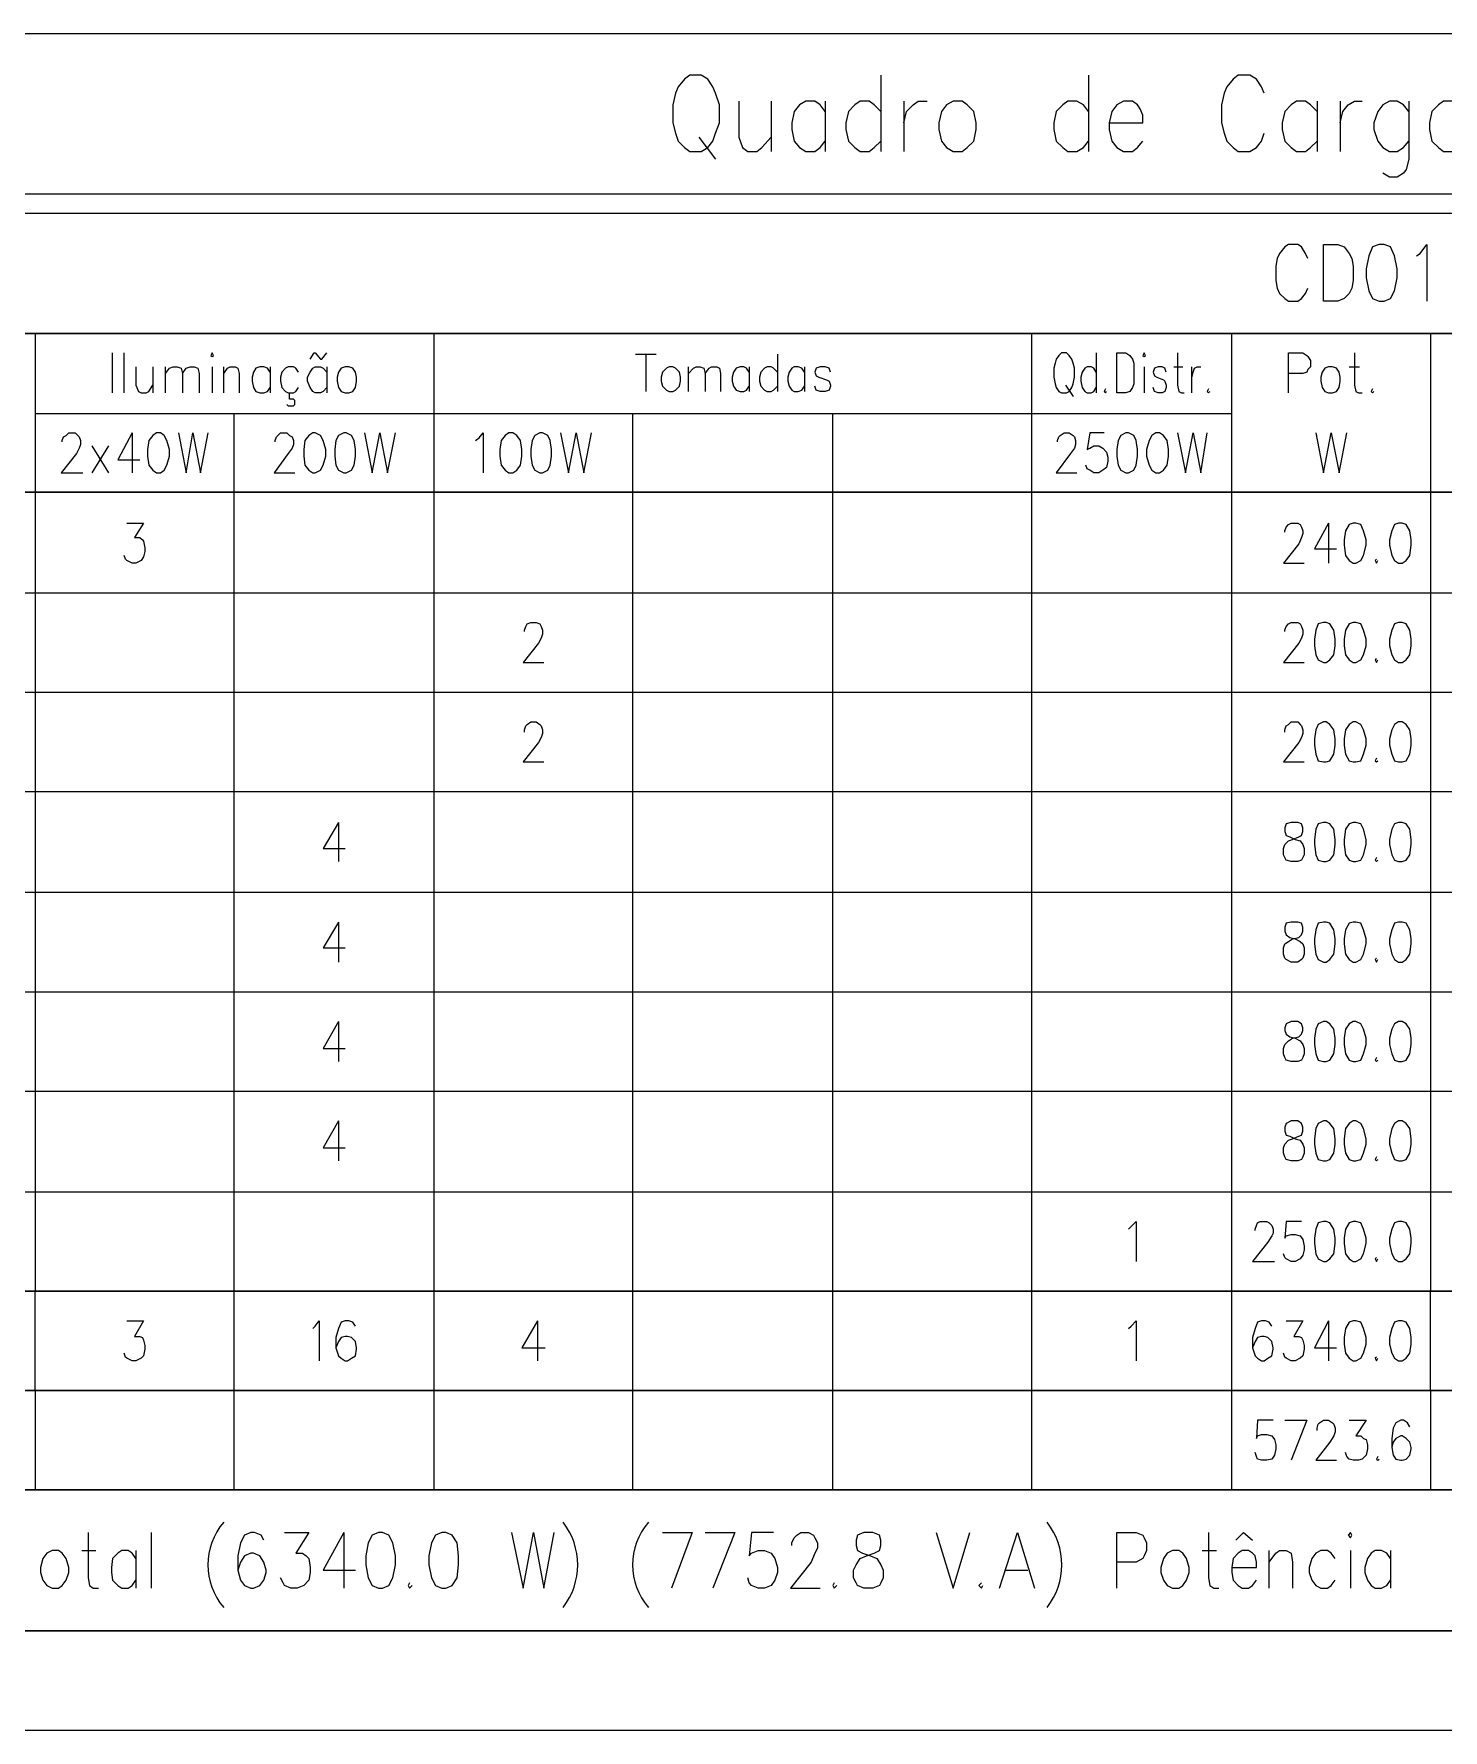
# Model space of a CAD drawing. Header units: millimetres. Extents: x 58 to 939, y 54 to 473.
# Drawn here: x 294 to 340.3, y 71 to 126.7 of the extents above; entities that cross this region are included whole.
import ezdxf

# ---------------------------------------------------------------- set-up
doc = ezdxf.new("R2010")
doc.units = ezdxf.units.MM
doc.layers.add('PDF_Geometry', color=7, linetype='Continuous')

msp = doc.modelspace()

# ---------------------------------------------------------------- linework, layer by layer
at = {"layer": 'PDF_Geometry', "lineweight": -3}
for points in [[(254.844, 126.663), (254.844, 121.413), (419.653, 121.413), (419.653, 126.663)], [(315.552, 125.308), (315.383, 125.181), (315.171, 124.927), (315.086, 124.715), (315.002, 124.334), (315.002, 123.742), (315.086, 123.403), (315.171, 123.149), (315.383, 122.937), (315.552, 122.81), (315.933, 122.81), (316.145, 122.937), (316.314, 123.149), (316.399, 123.403), (316.526, 123.742), (316.526, 124.334), (316.399, 124.715), (316.314, 124.927), (316.145, 125.181), (315.933, 125.308)], [(324.188, 124.461), (323.977, 124.334), (323.807, 124.123), (323.723, 123.742), (323.723, 123.53), (323.807, 123.149), (323.977, 122.937), (324.188, 122.81), (324.485, 122.81), (324.654, 122.937), (324.866, 123.149), (324.95, 123.53), (324.95, 123.742), (324.866, 124.123), (324.654, 124.334), (324.485, 124.461)], [(254.844, 120.778), (254.844, 116.841), (419.653, 116.841), (419.653, 120.778)], [(336.339, 117.899), (336.339, 119.762), (336.804, 119.762), (337.016, 119.678), (337.185, 119.466), (337.27, 119.296), (337.312, 119.042), (337.312, 118.577), (337.27, 118.323), (337.185, 118.153), (337.016, 117.984), (336.804, 117.899)], [(338.159, 119.762), (337.947, 119.678), (337.82, 119.381), (337.736, 118.958), (337.736, 118.661), (337.82, 118.238), (337.947, 117.984), (338.159, 117.899), (338.328, 117.899), (338.54, 117.984), (338.667, 118.238), (338.752, 118.661), (338.752, 118.958), (338.667, 119.381), (338.54, 119.678), (338.328, 119.762)], [(254.844, 116.841), (254.844, 111.634), (419.653, 111.634), (419.653, 116.841)], [(299.846, 116.121), (299.888, 116.079), (299.931, 116.121), (299.888, 116.206)], [(304.249, 115.74), (304.122, 115.698), (304.037, 115.571), (303.995, 115.402), (303.995, 115.275), (304.037, 115.063), (304.122, 114.936), (304.249, 114.894), (304.376, 114.894), (304.503, 114.936), (304.587, 115.063), (304.63, 115.275), (304.63, 115.402), (304.587, 115.571), (304.503, 115.698), (304.376, 115.74)], [(314.875, 115.74), (314.79, 115.698), (314.663, 115.571), (314.621, 115.402), (314.621, 115.275), (314.663, 115.105), (314.79, 114.978), (314.875, 114.936), (315.002, 114.936), (315.086, 114.978), (315.213, 115.105), (315.256, 115.275), (315.256, 115.402), (315.213, 115.571), (315.086, 115.698), (315.002, 115.74)], [(327.745, 116.206), (327.66, 116.121), (327.575, 115.994), (327.533, 115.867), (327.491, 115.698), (327.491, 115.402), (327.533, 115.19), (327.575, 115.063), (327.66, 114.936), (327.745, 114.894), (327.914, 114.894), (327.999, 114.936), (328.083, 115.063), (328.126, 115.19), (328.168, 115.402), (328.168, 115.698), (328.126, 115.867), (328.083, 115.994), (327.999, 116.121), (327.914, 116.206)], [(329.565, 114.894), (329.565, 116.206), (329.861, 116.206), (329.988, 116.121), (330.073, 115.994), (330.115, 115.867), (330.115, 115.698), (330.115, 115.402), (330.115, 115.19), (330.073, 115.063), (329.988, 114.936), (329.861, 114.894)], [(330.412, 116.121), (330.454, 116.079), (330.496, 116.121), (330.454, 116.206)], [(336.508, 115.74), (336.381, 115.698), (336.296, 115.571), (336.254, 115.402), (336.254, 115.275), (336.296, 115.063), (336.381, 114.936), (336.508, 114.894), (336.635, 114.894), (336.762, 114.936), (336.847, 115.063), (336.889, 115.275), (336.889, 115.402), (336.847, 115.571), (336.762, 115.698), (336.635, 115.74)], [(298.068, 113.581), (297.941, 113.497), (297.814, 113.327), (297.772, 113.031), (297.772, 112.819), (297.814, 112.523), (297.941, 112.354), (298.068, 112.269), (298.195, 112.269), (298.322, 112.354), (298.407, 112.523), (298.491, 112.819), (298.491, 113.031), (298.407, 113.327), (298.322, 113.497), (298.195, 113.581)], [(303.19, 113.581), (303.063, 113.497), (302.936, 113.327), (302.894, 113.031), (302.894, 112.819), (302.936, 112.523), (303.063, 112.354), (303.19, 112.269), (303.275, 112.269), (303.444, 112.354), (303.529, 112.523), (303.614, 112.819), (303.614, 113.031), (303.529, 113.327), (303.444, 113.497), (303.275, 113.581)], [(304.206, 113.581), (304.037, 113.497), (303.952, 113.327), (303.91, 113.031), (303.91, 112.819), (303.952, 112.523), (304.037, 112.354), (304.206, 112.269), (304.291, 112.269), (304.46, 112.354), (304.545, 112.523), (304.587, 112.819), (304.587, 113.031), (304.545, 113.327), (304.46, 113.497), (304.291, 113.581)], [(309.625, 113.581), (309.498, 113.497), (309.371, 113.327), (309.329, 113.031), (309.329, 112.819), (309.371, 112.523), (309.498, 112.354), (309.625, 112.269), (309.752, 112.269), (309.879, 112.354), (310.006, 112.523), (310.049, 112.819), (310.049, 113.031), (310.006, 113.327), (309.879, 113.497), (309.752, 113.581)], [(310.641, 113.581), (310.472, 113.497), (310.387, 113.327), (310.345, 113.031), (310.345, 112.819), (310.387, 112.523), (310.472, 112.354), (310.641, 112.269), (310.726, 112.269), (310.895, 112.354), (310.98, 112.523), (311.022, 112.819), (311.022, 113.031), (310.98, 113.327), (310.895, 113.497), (310.726, 113.581)], [(329.861, 113.581), (329.692, 113.497), (329.607, 113.327), (329.565, 113.031), (329.565, 112.819), (329.607, 112.523), (329.692, 112.354), (329.861, 112.269), (329.946, 112.269), (330.115, 112.354), (330.2, 112.523), (330.242, 112.819), (330.242, 113.031), (330.2, 113.327), (330.115, 113.497), (329.946, 113.581)], [(330.835, 113.581), (330.708, 113.497), (330.623, 113.327), (330.539, 113.031), (330.539, 112.819), (330.623, 112.523), (330.708, 112.354), (330.835, 112.269), (330.962, 112.269), (331.089, 112.354), (331.216, 112.523), (331.258, 112.819), (331.258, 113.031), (331.216, 113.327), (331.089, 113.497), (330.962, 113.581)], [(254.844, 111.634), (254.844, 108.332), (419.653, 108.332), (419.653, 111.634)], [(337.312, 110.618), (337.185, 110.576), (337.058, 110.364), (337.016, 110.068), (337.016, 109.898), (337.058, 109.559), (337.185, 109.39), (337.312, 109.305), (337.397, 109.305), (337.566, 109.39), (337.651, 109.559), (337.736, 109.898), (337.736, 110.068), (337.651, 110.364), (337.566, 110.576), (337.397, 110.618)], [(338.794, 110.618), (338.667, 110.576), (338.582, 110.364), (338.498, 110.068), (338.498, 109.898), (338.582, 109.559), (338.667, 109.39), (338.794, 109.305), (338.921, 109.305), (339.048, 109.39), (339.175, 109.559), (339.217, 109.898), (339.217, 110.068), (339.175, 110.364), (339.048, 110.576), (338.921, 110.618)], [(336.339, 107.358), (336.169, 107.316), (336.085, 107.104), (336.042, 106.808), (336.042, 106.596), (336.085, 106.3), (336.169, 106.13), (336.339, 106.046), (336.423, 106.046), (336.55, 106.13), (336.677, 106.3), (336.72, 106.596), (336.72, 106.808), (336.677, 107.104), (336.55, 107.316), (336.423, 107.358)], [(337.312, 107.358), (337.185, 107.316), (337.058, 107.104), (337.016, 106.808), (337.016, 106.596), (337.058, 106.3), (337.185, 106.13), (337.312, 106.046), (337.397, 106.046), (337.566, 106.13), (337.651, 106.3), (337.736, 106.596), (337.736, 106.808), (337.651, 107.104), (337.566, 107.316), (337.397, 107.358)], [(338.794, 107.358), (338.667, 107.316), (338.582, 107.104), (338.498, 106.808), (338.498, 106.596), (338.582, 106.3), (338.667, 106.13), (338.794, 106.046), (338.921, 106.046), (339.048, 106.13), (339.175, 106.3), (339.217, 106.596), (339.217, 106.808), (339.175, 107.104), (339.048, 107.316), (338.921, 107.358)], [(336.339, 104.098), (336.169, 104.014), (336.085, 103.844), (336.042, 103.548), (336.042, 103.336), (336.085, 103.04), (336.169, 102.828), (336.339, 102.786), (336.423, 102.786), (336.55, 102.828), (336.677, 103.04), (336.72, 103.336), (336.72, 103.548), (336.677, 103.844), (336.55, 104.014), (336.423, 104.098)], [(337.312, 104.098), (337.185, 104.014), (337.058, 103.844), (337.016, 103.548), (337.016, 103.336), (337.058, 103.04), (337.185, 102.828), (337.312, 102.786), (337.397, 102.786), (337.566, 102.828), (337.651, 103.04), (337.736, 103.336), (337.736, 103.548), (337.651, 103.844), (337.566, 104.014), (337.397, 104.098)], [(338.794, 104.098), (338.667, 104.014), (338.582, 103.844), (338.498, 103.548), (338.498, 103.336), (338.582, 103.04), (338.667, 102.828), (338.794, 102.786), (338.921, 102.786), (339.048, 102.828), (339.175, 103.04), (339.217, 103.336), (339.217, 103.548), (339.175, 103.844), (339.048, 104.014), (338.921, 104.098)], [(335.28, 100.796), (335.111, 100.754), (335.068, 100.627), (335.068, 100.5), (335.111, 100.373), (335.238, 100.331), (335.407, 100.246), (335.576, 100.203), (335.661, 100.076), (335.703, 99.949), (335.703, 99.738), (335.661, 99.653), (335.619, 99.568), (335.492, 99.526), (335.28, 99.526), (335.111, 99.568), (335.068, 99.653), (335.026, 99.738), (335.026, 99.949), (335.068, 100.076), (335.195, 100.203), (335.322, 100.246), (335.534, 100.331), (335.619, 100.373), (335.661, 100.5), (335.661, 100.627), (335.619, 100.754), (335.492, 100.796)], [(336.339, 100.796), (336.169, 100.754), (336.085, 100.585), (336.042, 100.246), (336.042, 100.076), (336.085, 99.738), (336.169, 99.568), (336.339, 99.526), (336.423, 99.526), (336.55, 99.568), (336.677, 99.738), (336.72, 100.076), (336.72, 100.246), (336.677, 100.585), (336.55, 100.754), (336.423, 100.796)], [(337.312, 100.796), (337.185, 100.754), (337.058, 100.585), (337.016, 100.246), (337.016, 100.076), (337.058, 99.738), (337.185, 99.568), (337.312, 99.526), (337.397, 99.526), (337.566, 99.568), (337.651, 99.738), (337.736, 100.076), (337.736, 100.246), (337.651, 100.585), (337.566, 100.754), (337.397, 100.796)], [(338.794, 100.796), (338.667, 100.754), (338.582, 100.585), (338.498, 100.246), (338.498, 100.076), (338.582, 99.738), (338.667, 99.568), (338.794, 99.526), (338.921, 99.526), (339.048, 99.568), (339.175, 99.738), (339.217, 100.076), (339.217, 100.246), (339.175, 100.585), (339.048, 100.754), (338.921, 100.796)], [(335.28, 97.536), (335.111, 97.494), (335.068, 97.367), (335.068, 97.24), (335.111, 97.113), (335.238, 97.028), (335.407, 96.986), (335.576, 96.901), (335.661, 96.817), (335.703, 96.69), (335.703, 96.478), (335.661, 96.351), (335.619, 96.309), (335.492, 96.224), (335.28, 96.224), (335.111, 96.309), (335.068, 96.351), (335.026, 96.478), (335.026, 96.69), (335.068, 96.817), (335.195, 96.901), (335.322, 96.986), (335.534, 97.028), (335.619, 97.113), (335.661, 97.24), (335.661, 97.367), (335.619, 97.494), (335.492, 97.536)], [(336.339, 97.536), (336.169, 97.494), (336.085, 97.282), (336.042, 96.986), (336.042, 96.817), (336.085, 96.478), (336.169, 96.309), (336.339, 96.224), (336.423, 96.224), (336.55, 96.309), (336.677, 96.478), (336.72, 96.817), (336.72, 96.986), (336.677, 97.282), (336.55, 97.494), (336.423, 97.536)], [(337.312, 97.536), (337.185, 97.494), (337.058, 97.282), (337.016, 96.986), (337.016, 96.817), (337.058, 96.478), (337.185, 96.309), (337.312, 96.224), (337.397, 96.224), (337.566, 96.309), (337.651, 96.478), (337.736, 96.817), (337.736, 96.986), (337.651, 97.282), (337.566, 97.494), (337.397, 97.536)], [(338.794, 97.536), (338.667, 97.494), (338.582, 97.282), (338.498, 96.986), (338.498, 96.817), (338.582, 96.478), (338.667, 96.309), (338.794, 96.224), (338.921, 96.224), (339.048, 96.309), (339.175, 96.478), (339.217, 96.817), (339.217, 96.986), (339.175, 97.282), (339.048, 97.494), (338.921, 97.536)], [(335.28, 94.277), (335.111, 94.192), (335.068, 94.065), (335.068, 93.98), (335.111, 93.853), (335.238, 93.769), (335.407, 93.726), (335.576, 93.642), (335.661, 93.515), (335.703, 93.388), (335.703, 93.218), (335.661, 93.091), (335.619, 93.007), (335.492, 92.964), (335.28, 92.964), (335.111, 93.007), (335.068, 93.091), (335.026, 93.218), (335.026, 93.388), (335.068, 93.515), (335.195, 93.642), (335.322, 93.726), (335.534, 93.769), (335.619, 93.853), (335.661, 93.98), (335.661, 94.065), (335.619, 94.192), (335.492, 94.277)], [(336.339, 94.277), (336.169, 94.192), (336.085, 94.023), (336.042, 93.726), (336.042, 93.515), (336.085, 93.218), (336.169, 93.007), (336.339, 92.964), (336.423, 92.964), (336.55, 93.007), (336.677, 93.218), (336.72, 93.515), (336.72, 93.726), (336.677, 94.023), (336.55, 94.192), (336.423, 94.277)], [(337.312, 94.277), (337.185, 94.192), (337.058, 94.023), (337.016, 93.726), (337.016, 93.515), (337.058, 93.218), (337.185, 93.007), (337.312, 92.964), (337.397, 92.964), (337.566, 93.007), (337.651, 93.218), (337.736, 93.515), (337.736, 93.726), (337.651, 94.023), (337.566, 94.192), (337.397, 94.277)], [(338.794, 94.277), (338.667, 94.192), (338.582, 94.023), (338.498, 93.726), (338.498, 93.515), (338.582, 93.218), (338.667, 93.007), (338.794, 92.964), (338.921, 92.964), (339.048, 93.007), (339.175, 93.218), (339.217, 93.515), (339.217, 93.726), (339.175, 94.023), (339.048, 94.192), (338.921, 94.277)], [(335.28, 91.017), (335.111, 90.932), (335.068, 90.805), (335.068, 90.678), (335.111, 90.551), (335.238, 90.509), (335.407, 90.424), (335.576, 90.382), (335.661, 90.255), (335.703, 90.128), (335.703, 89.958), (335.661, 89.831), (335.619, 89.747), (335.492, 89.704), (335.28, 89.704), (335.111, 89.747), (335.068, 89.831), (335.026, 89.958), (335.026, 90.128), (335.068, 90.255), (335.195, 90.382), (335.322, 90.424), (335.534, 90.509), (335.619, 90.551), (335.661, 90.678), (335.661, 90.805), (335.619, 90.932), (335.492, 91.017)], [(336.339, 91.017), (336.169, 90.932), (336.085, 90.763), (336.042, 90.424), (336.042, 90.255), (336.085, 89.958), (336.169, 89.747), (336.339, 89.704), (336.423, 89.704), (336.55, 89.747), (336.677, 89.958), (336.72, 90.255), (336.72, 90.424), (336.677, 90.763), (336.55, 90.932), (336.423, 91.017)], [(337.312, 91.017), (337.185, 90.932), (337.058, 90.763), (337.016, 90.424), (337.016, 90.255), (337.058, 89.958), (337.185, 89.747), (337.312, 89.704), (337.397, 89.704), (337.566, 89.747), (337.651, 89.958), (337.736, 90.255), (337.736, 90.424), (337.651, 90.763), (337.566, 90.932), (337.397, 91.017)], [(338.794, 91.017), (338.667, 90.932), (338.582, 90.763), (338.498, 90.424), (338.498, 90.255), (338.582, 89.958), (338.667, 89.747), (338.794, 89.704), (338.921, 89.704), (339.048, 89.747), (339.175, 89.958), (339.217, 90.255), (339.217, 90.424), (339.175, 90.763), (339.048, 90.932), (338.921, 91.017)], [(336.339, 87.715), (336.169, 87.672), (336.085, 87.461), (336.042, 87.164), (336.042, 86.995), (336.085, 86.656), (336.169, 86.487), (336.339, 86.402), (336.423, 86.402), (336.55, 86.487), (336.677, 86.656), (336.72, 86.995), (336.72, 87.164), (336.677, 87.461), (336.55, 87.672), (336.423, 87.715)], [(337.312, 87.715), (337.185, 87.672), (337.058, 87.461), (337.016, 87.164), (337.016, 86.995), (337.058, 86.656), (337.185, 86.487), (337.312, 86.402), (337.397, 86.402), (337.566, 86.487), (337.651, 86.656), (337.736, 86.995), (337.736, 87.164), (337.651, 87.461), (337.566, 87.672), (337.397, 87.715)], [(338.794, 87.715), (338.667, 87.672), (338.582, 87.461), (338.498, 87.164), (338.498, 86.995), (338.582, 86.656), (338.667, 86.487), (338.794, 86.402), (338.921, 86.402), (339.048, 86.487), (339.175, 86.656), (339.217, 86.995), (339.217, 87.164), (339.175, 87.461), (339.048, 87.672), (338.921, 87.715)], [(254.844, 85.429), (254.844, 82.169), (419.653, 82.169), (419.653, 85.429)], [(337.312, 84.455), (337.185, 84.413), (337.058, 84.201), (337.016, 83.905), (337.016, 83.693), (337.058, 83.397), (337.185, 83.227), (337.312, 83.143), (337.397, 83.143), (337.566, 83.227), (337.651, 83.397), (337.736, 83.693), (337.736, 83.905), (337.651, 84.201), (337.566, 84.413), (337.397, 84.455)], [(338.794, 84.455), (338.667, 84.413), (338.582, 84.201), (338.498, 83.905), (338.498, 83.693), (338.582, 83.397), (338.667, 83.227), (338.794, 83.143), (338.921, 83.143), (339.048, 83.227), (339.175, 83.397), (339.217, 83.693), (339.217, 83.905), (339.175, 84.201), (339.048, 84.413), (338.921, 84.455)], [(254.844, 82.169), (254.844, 78.909), (419.653, 78.909), (419.653, 82.169)], [(254.844, 78.909), (254.844, 74.295), (419.653, 74.295), (419.653, 78.909)], [(305.349, 77.512), (305.138, 77.427), (305.011, 77.173), (304.926, 76.75), (304.926, 76.454), (305.011, 76.03), (305.138, 75.776), (305.349, 75.692), (305.476, 75.692), (305.688, 75.776), (305.815, 76.03), (305.9, 76.454), (305.9, 76.75), (305.815, 77.173), (305.688, 77.427), (305.476, 77.512)], [(307.424, 77.512), (307.212, 77.427), (307.085, 77.173), (307, 76.75), (307, 76.454), (307.085, 76.03), (307.212, 75.776), (307.424, 75.692), (307.551, 75.692), (307.763, 75.776), (307.932, 76.03), (307.974, 76.454), (307.974, 76.75), (307.932, 77.173), (307.763, 77.427), (307.551, 77.512)], [(321.267, 77.512), (321.056, 77.427), (321.013, 77.258), (321.013, 77.089), (321.056, 76.919), (321.225, 76.835), (321.479, 76.75), (321.691, 76.665), (321.818, 76.454), (321.902, 76.284), (321.902, 76.03), (321.818, 75.861), (321.775, 75.776), (321.564, 75.692), (321.267, 75.692), (321.056, 75.776), (321.013, 75.861), (320.929, 76.03), (320.929, 76.284), (321.013, 76.454), (321.14, 76.665), (321.352, 76.75), (321.606, 76.835), (321.775, 76.919), (321.818, 77.089), (321.818, 77.258), (321.775, 77.427), (321.564, 77.512)], [(337.143, 77.427), (337.228, 77.343), (337.27, 77.427), (337.228, 77.512)], [(294.639, 76.919), (294.469, 76.835), (294.342, 76.665), (294.258, 76.369), (294.258, 76.2), (294.342, 75.946), (294.469, 75.776), (294.639, 75.692), (294.85, 75.692), (294.977, 75.776), (295.104, 75.946), (295.189, 76.2), (295.189, 76.369), (295.104, 76.665), (294.977, 76.835), (294.85, 76.919)], [(331.385, 76.919), (331.216, 76.835), (331.089, 76.665), (331.004, 76.369), (331.004, 76.2), (331.089, 75.946), (331.216, 75.776), (331.385, 75.692), (331.597, 75.692), (331.724, 75.776), (331.851, 75.946), (331.936, 76.2), (331.936, 76.369), (331.851, 76.665), (331.724, 76.835), (331.597, 76.919)], [(254.844, 74.295), (254.844, 71.035), (419.653, 71.035), (419.653, 74.295)]]:
    msp.add_lwpolyline(points, close=True, dxfattribs=at)
for points in [[(321.818, 125.308), (321.818, 122.81)], [(328.634, 125.308), (328.634, 122.81)], [(334.391, 124.715), (334.306, 124.927), (334.137, 125.181), (333.925, 125.308), (333.544, 125.308), (333.375, 125.181), (333.163, 124.927), (333.079, 124.715), (332.994, 124.334), (332.994, 123.742), (333.079, 123.403), (333.163, 123.149), (333.375, 122.937), (333.544, 122.81), (333.925, 122.81), (334.137, 122.937), (334.306, 123.149), (334.391, 123.403)], [(317.161, 124.461), (317.161, 123.276), (317.288, 122.937), (317.457, 122.81), (317.754, 122.81), (317.923, 122.937), (318.219, 123.276)], [(318.219, 124.461), (318.219, 122.81)], [(319.997, 124.123), (319.828, 124.334), (319.659, 124.461), (319.362, 124.461), (319.151, 124.334), (318.981, 124.123), (318.897, 123.742), (318.897, 123.53), (318.981, 123.149), (319.151, 122.937), (319.362, 122.81), (319.659, 122.81), (319.828, 122.937), (319.997, 123.149)], [(319.997, 124.461), (319.997, 122.81)], [(321.818, 124.123), (321.606, 124.334), (321.437, 124.461), (321.14, 124.461), (320.971, 124.334), (320.759, 124.123), (320.675, 123.742), (320.675, 123.53), (320.759, 123.149), (320.971, 122.937), (321.14, 122.81), (321.437, 122.81), (321.606, 122.937), (321.818, 123.149)], [(322.58, 124.461), (322.58, 122.81)], [(322.58, 123.742), (322.664, 124.123), (322.876, 124.334), (323.045, 124.461), (323.342, 124.461)], [(328.634, 124.123), (328.464, 124.334), (328.253, 124.461), (327.956, 124.461), (327.787, 124.334), (327.575, 124.123), (327.491, 123.742), (327.491, 123.53), (327.575, 123.149), (327.787, 122.937), (327.956, 122.81), (328.253, 122.81), (328.464, 122.937), (328.634, 123.149)], [(329.311, 123.742), (330.412, 123.742), (330.412, 123.996), (330.327, 124.207), (330.242, 124.334), (330.073, 124.461), (329.777, 124.461), (329.565, 124.334), (329.396, 124.123), (329.311, 123.742), (329.311, 123.53), (329.396, 123.149), (329.565, 122.937), (329.777, 122.81), (330.073, 122.81), (330.242, 122.937), (330.412, 123.149)], [(336.127, 124.123), (335.915, 124.334), (335.746, 124.461), (335.449, 124.461), (335.28, 124.334), (335.068, 124.123), (334.984, 123.742), (334.984, 123.53), (335.068, 123.149), (335.28, 122.937), (335.449, 122.81), (335.746, 122.81), (335.915, 122.937), (336.127, 123.149)], [(336.127, 124.461), (336.127, 122.81)], [(336.889, 124.461), (336.889, 122.81)], [(336.889, 123.742), (336.974, 124.123), (337.143, 124.334), (337.355, 124.461), (337.609, 124.461)], [(339.133, 124.123), (338.963, 124.334), (338.752, 124.461), (338.498, 124.461), (338.286, 124.334), (338.117, 124.123), (337.99, 123.742), (337.99, 123.53), (338.117, 123.149), (338.286, 122.937), (338.498, 122.81), (338.752, 122.81), (338.963, 122.937), (339.133, 123.149)], [(339.133, 124.461), (339.133, 122.556), (339.048, 122.218), (338.963, 122.091), (338.752, 121.964), (338.498, 121.964), (338.286, 122.091)], [(340.953, 124.123), (340.741, 124.334), (340.572, 124.461), (340.276, 124.461), (340.106, 124.334), (339.895, 124.123), (339.81, 123.742), (339.81, 123.53), (339.895, 123.149), (340.106, 122.937), (340.276, 122.81), (340.572, 122.81), (340.741, 122.937), (340.953, 123.149)], [(315.848, 123.276), (316.399, 122.556)], [(335.83, 119.296), (335.746, 119.466), (335.619, 119.678), (335.492, 119.762), (335.195, 119.762), (335.068, 119.678), (334.899, 119.466), (334.814, 119.296), (334.772, 119.042), (334.772, 118.577), (334.814, 118.323), (334.899, 118.153), (335.068, 117.984), (335.195, 117.899), (335.492, 117.899), (335.619, 117.984), (335.746, 118.153), (335.83, 118.323)], [(339.387, 119.381), (339.514, 119.466), (339.725, 119.762), (339.725, 117.899)], [(294.088, 116.841), (294.088, 111.634)], [(294.088, 114.216), (307.17, 114.216), (307.17, 116.841)], [(307.17, 111.634), (307.17, 116.841)], [(307.17, 114.216), (326.771, 114.216), (326.771, 116.841)], [(326.771, 111.634), (326.771, 116.841)], [(326.771, 114.216), (333.333, 114.216), (333.333, 116.841)], [(339.852, 116.841), (339.852, 111.634)], [(296.628, 114.894), (296.628, 116.206)], [(297.009, 114.894), (297.009, 116.206)], [(297.39, 115.74), (297.39, 115.148), (297.475, 114.936), (297.56, 114.894), (297.729, 114.894), (297.814, 114.936), (297.941, 115.148)], [(297.941, 115.74), (297.941, 114.894)], [(298.364, 114.894), (298.364, 115.74)], [(298.364, 115.529), (298.491, 115.698), (298.618, 115.74), (298.745, 115.74), (298.872, 115.698), (298.915, 115.529), (298.915, 114.894)], [(298.915, 115.529), (299.042, 115.698), (299.169, 115.74), (299.296, 115.74), (299.423, 115.698), (299.465, 115.529), (299.465, 114.894)], [(299.888, 115.74), (299.888, 114.894)], [(300.269, 114.894), (300.269, 115.74)], [(300.269, 115.529), (300.396, 115.698), (300.481, 115.74), (300.65, 115.74), (300.735, 115.698), (300.777, 115.529), (300.777, 114.894)], [(301.793, 115.571), (301.709, 115.698), (301.582, 115.74), (301.455, 115.74), (301.328, 115.698), (301.243, 115.571), (301.201, 115.402), (301.201, 115.275), (301.243, 115.063), (301.328, 114.936), (301.455, 114.894), (301.582, 114.894), (301.709, 114.936), (301.793, 115.063)], [(301.793, 115.74), (301.793, 114.894)], [(302.725, 115.571), (302.64, 115.698), (302.555, 115.74), (302.386, 115.74), (302.301, 115.698), (302.174, 115.571), (302.132, 115.402), (302.132, 115.275), (302.174, 115.063), (302.301, 114.936), (302.386, 114.894), (302.555, 114.894), (302.64, 114.936), (302.725, 115.063)], [(303.656, 115.063), (303.529, 114.936), (303.444, 114.894), (303.275, 114.894), (303.19, 114.936), (303.106, 115.063), (303.021, 115.275), (303.021, 115.402), (303.106, 115.571), (303.19, 115.698), (303.275, 115.74), (303.444, 115.74), (303.529, 115.698), (303.656, 115.571)], [(303.106, 115.994), (303.233, 116.206), (303.275, 116.206), (303.444, 115.994), (303.487, 115.994), (303.656, 116.206)], [(303.656, 115.74), (303.656, 114.894)], [(313.774, 116.164), (314.451, 116.164)], [(314.113, 116.164), (314.113, 114.936)], [(315.51, 114.936), (315.51, 115.74)], [(315.51, 115.529), (315.679, 115.698), (315.764, 115.74), (315.891, 115.74), (316.018, 115.698), (316.06, 115.529), (316.06, 114.936)], [(316.06, 115.529), (316.187, 115.698), (316.272, 115.74), (316.441, 115.74), (316.526, 115.698), (316.568, 115.529), (316.568, 114.936)], [(317.5, 115.571), (317.415, 115.698), (317.33, 115.74), (317.203, 115.74), (317.076, 115.698), (316.992, 115.571), (316.949, 115.402), (316.949, 115.275), (316.992, 115.105), (317.076, 114.978), (317.203, 114.936), (317.33, 114.936), (317.415, 114.978), (317.5, 115.105)], [(317.5, 115.74), (317.5, 114.936)], [(318.431, 115.571), (318.304, 115.698), (318.219, 115.74), (318.092, 115.74), (318.008, 115.698), (317.881, 115.571), (317.838, 115.402), (317.838, 115.275), (317.881, 115.105), (318.008, 114.978), (318.092, 114.936), (318.219, 114.936), (318.304, 114.978), (318.431, 115.105)], [(318.431, 116.164), (318.431, 114.936)], [(319.32, 115.571), (319.235, 115.698), (319.108, 115.74), (318.981, 115.74), (318.897, 115.698), (318.812, 115.571), (318.77, 115.402), (318.77, 115.275), (318.812, 115.105), (318.897, 114.978), (318.981, 114.936), (319.108, 114.936), (319.235, 114.978), (319.32, 115.105)], [(319.32, 115.74), (319.32, 114.936)], [(320.167, 115.571), (320.124, 115.698), (319.997, 115.74), (319.828, 115.74), (319.701, 115.698), (319.659, 115.571), (319.701, 115.444), (319.786, 115.402), (320.04, 115.317), (320.124, 115.275), (320.167, 115.148), (320.167, 115.105), (320.124, 114.978), (319.997, 114.936), (319.828, 114.936), (319.701, 114.978), (319.659, 115.105)], [(328.888, 115.571), (328.803, 115.698), (328.718, 115.74), (328.591, 115.74), (328.507, 115.698), (328.422, 115.571), (328.38, 115.402), (328.38, 115.275), (328.422, 115.063), (328.507, 114.936), (328.591, 114.894), (328.718, 114.894), (328.803, 114.936), (328.888, 115.063)], [(328.888, 116.206), (328.888, 114.894)], [(330.454, 115.74), (330.454, 114.894)], [(331.174, 115.571), (331.131, 115.698), (331.047, 115.74), (330.92, 115.74), (330.793, 115.698), (330.75, 115.571), (330.793, 115.444), (330.877, 115.402), (331.089, 115.317), (331.131, 115.275), (331.174, 115.148), (331.174, 115.063), (331.131, 114.936), (331.047, 114.894), (330.92, 114.894), (330.793, 114.936), (330.75, 115.063)], [(331.428, 115.74), (331.724, 115.74)], [(331.555, 116.206), (331.555, 115.148), (331.597, 114.936), (331.682, 114.894), (331.766, 114.894)], [(332.02, 114.894), (332.02, 115.74)], [(332.02, 115.402), (332.063, 115.571), (332.105, 115.698), (332.19, 115.74), (332.317, 115.74)], [(335.195, 114.894), (335.195, 116.206), (335.661, 116.206), (335.788, 116.121), (335.83, 116.079), (335.915, 115.952), (335.915, 115.74), (335.83, 115.656), (335.788, 115.571), (335.661, 115.529), (335.195, 115.529)], [(337.185, 115.74), (337.524, 115.74)], [(337.355, 116.206), (337.355, 115.148), (337.397, 114.936), (337.482, 114.894), (337.609, 114.894)], [(302.344, 114.513), (302.386, 114.47), (302.555, 114.47), (302.598, 114.513), (302.598, 114.64), (302.555, 114.682), (302.428, 114.682), (302.428, 114.894)], [(327.872, 115.148), (328.126, 114.767)], [(329.184, 115.021), (329.142, 114.936), (329.184, 114.894), (329.226, 114.936)], [(332.571, 115.021), (332.528, 114.936), (332.571, 114.894), (332.613, 114.936)], [(337.947, 115.021), (337.905, 114.936), (337.947, 114.894), (337.99, 114.936)], [(300.608, 111.634), (300.608, 114.216)], [(313.689, 111.634), (313.689, 114.216)], [(320.251, 111.634), (320.251, 114.216)], [(333.333, 111.634), (333.333, 114.216)], [(294.977, 113.285), (294.977, 113.327), (295.02, 113.454), (295.104, 113.497), (295.189, 113.581), (295.401, 113.581), (295.485, 113.497), (295.528, 113.454), (295.57, 113.327), (295.57, 113.2), (295.528, 113.073), (295.443, 112.904), (294.935, 112.269), (295.655, 112.269)], [(297.263, 113.581), (296.798, 112.692), (297.517, 112.692)], [(297.263, 113.581), (297.263, 112.269)], [(298.788, 113.581), (299.042, 112.269), (299.253, 113.581), (299.507, 112.269), (299.761, 113.581)], [(301.963, 113.285), (301.963, 113.327), (302.005, 113.454), (302.047, 113.497), (302.132, 113.581), (302.344, 113.581), (302.428, 113.497), (302.513, 113.454), (302.555, 113.327), (302.555, 113.2), (302.513, 113.073), (302.386, 112.904), (301.92, 112.269), (302.598, 112.269)], [(304.884, 113.581), (305.138, 112.269), (305.392, 113.581), (305.646, 112.269), (305.9, 113.581)], [(308.525, 113.327), (308.652, 113.412), (308.779, 113.581), (308.779, 112.269)], [(311.319, 113.581), (311.573, 112.269), (311.827, 113.581), (312.081, 112.269), (312.335, 113.581)], [(327.618, 113.285), (327.618, 113.327), (327.66, 113.454), (327.702, 113.497), (327.829, 113.581), (327.999, 113.581), (328.126, 113.497), (328.168, 113.454), (328.21, 113.327), (328.21, 113.2), (328.168, 113.073), (328.041, 112.904), (327.575, 112.269), (328.253, 112.269)], [(329.142, 113.581), (328.676, 113.581), (328.591, 113.031), (328.676, 113.073), (328.803, 113.158), (328.972, 113.158), (329.099, 113.073), (329.226, 112.946), (329.269, 112.777), (329.269, 112.65), (329.226, 112.438), (329.099, 112.354), (328.972, 112.269), (328.803, 112.269), (328.676, 112.354), (328.591, 112.396), (328.549, 112.523)], [(331.555, 113.581), (331.809, 112.269), (332.063, 113.581), (332.317, 112.269), (332.528, 113.581)], [(336.085, 113.581), (336.339, 112.269), (336.593, 113.581), (336.847, 112.269), (337.101, 113.581)], [(295.951, 112.269), (296.501, 113.158)], [(296.501, 112.269), (295.951, 113.158)], [(294.088, 111.634), (294.088, 108.332)], [(300.608, 108.332), (300.608, 111.634)], [(307.17, 108.332), (307.17, 111.634)], [(313.689, 108.332), (313.689, 111.634)], [(320.251, 108.332), (320.251, 111.634)], [(326.771, 108.332), (326.771, 111.634)], [(333.333, 108.332), (333.333, 111.634)], [(339.852, 111.634), (339.852, 108.332)], [(297.094, 110.618), (297.645, 110.618), (297.348, 110.152), (297.517, 110.152), (297.602, 110.068), (297.645, 110.025), (297.687, 109.813), (297.687, 109.686), (297.645, 109.517), (297.56, 109.39), (297.39, 109.305), (297.263, 109.305), (297.094, 109.39), (297.052, 109.432), (297.009, 109.559)], [(335.068, 110.322), (335.068, 110.364), (335.111, 110.491), (335.195, 110.576), (335.28, 110.618), (335.492, 110.618), (335.576, 110.576), (335.619, 110.491), (335.661, 110.364), (335.661, 110.279), (335.619, 110.152), (335.534, 109.94), (335.026, 109.305), (335.703, 109.305)], [(336.508, 110.618), (336.042, 109.771), (336.762, 109.771)], [(336.508, 110.618), (336.508, 109.305)], [(338.074, 109.432), (338.032, 109.39), (338.074, 109.305), (338.117, 109.39)], [(254.844, 108.332), (254.844, 105.072), (419.653, 105.072), (419.653, 108.332)], [(294.088, 108.332), (294.088, 105.072)], [(300.608, 105.072), (300.608, 108.332)], [(307.17, 105.072), (307.17, 108.332)], [(313.689, 105.072), (313.689, 108.332)], [(320.251, 105.072), (320.251, 108.332)], [(326.771, 105.072), (326.771, 108.332)], [(333.333, 105.072), (333.333, 108.332)], [(339.852, 108.332), (339.852, 105.072)], [(310.133, 107.062), (310.133, 107.104), (310.176, 107.231), (310.218, 107.316), (310.345, 107.358), (310.514, 107.358), (310.641, 107.316), (310.684, 107.231), (310.726, 107.104), (310.726, 106.977), (310.684, 106.85), (310.599, 106.681), (310.091, 106.046), (310.768, 106.046)], [(335.068, 107.062), (335.068, 107.104), (335.111, 107.231), (335.195, 107.316), (335.28, 107.358), (335.492, 107.358), (335.576, 107.316), (335.619, 107.231), (335.661, 107.104), (335.661, 106.977), (335.619, 106.85), (335.534, 106.681), (335.026, 106.046), (335.703, 106.046)], [(338.074, 106.173), (338.032, 106.13), (338.074, 106.046), (338.117, 106.13)], [(254.844, 105.072), (254.844, 101.812), (419.653, 101.812), (419.653, 105.072)], [(294.088, 105.072), (294.088, 101.812)], [(300.608, 101.812), (300.608, 105.072)], [(307.17, 101.812), (307.17, 105.072)], [(313.689, 101.812), (313.689, 105.072)], [(320.251, 101.812), (320.251, 105.072)], [(326.771, 101.812), (326.771, 105.072)], [(333.333, 101.812), (333.333, 105.072)], [(339.852, 105.072), (339.852, 101.812)], [(310.133, 103.76), (310.133, 103.844), (310.176, 103.971), (310.218, 104.014), (310.345, 104.098), (310.514, 104.098), (310.641, 104.014), (310.684, 103.971), (310.726, 103.844), (310.726, 103.717), (310.684, 103.59), (310.599, 103.421), (310.091, 102.786), (310.768, 102.786)], [(335.068, 103.76), (335.068, 103.844), (335.111, 103.971), (335.195, 104.014), (335.28, 104.098), (335.492, 104.098), (335.576, 104.014), (335.619, 103.971), (335.661, 103.844), (335.661, 103.717), (335.619, 103.59), (335.534, 103.421), (335.026, 102.786), (335.703, 102.786)], [(338.074, 102.913), (338.032, 102.828), (338.074, 102.786), (338.117, 102.828)], [(254.844, 101.812), (254.844, 98.51), (419.653, 98.51), (419.653, 101.812)], [(294.088, 101.812), (294.088, 98.51)], [(300.608, 98.51), (300.608, 101.812)], [(307.17, 98.51), (307.17, 101.812)], [(313.689, 98.51), (313.689, 101.812)], [(320.251, 98.51), (320.251, 101.812)], [(326.771, 98.51), (326.771, 101.812)], [(333.333, 98.51), (333.333, 101.812)], [(339.852, 101.812), (339.852, 98.51)], [(304.037, 100.796), (303.529, 99.949), (304.249, 99.949)], [(304.037, 100.796), (304.037, 99.526)], [(338.074, 99.653), (338.032, 99.568), (338.074, 99.526), (338.117, 99.568)], [(254.844, 98.51), (254.844, 95.25), (419.653, 95.25), (419.653, 98.51)], [(294.088, 98.51), (294.088, 95.25)], [(300.608, 95.25), (300.608, 98.51)], [(307.17, 95.25), (307.17, 98.51)], [(313.689, 95.25), (313.689, 98.51)], [(320.251, 95.25), (320.251, 98.51)], [(326.771, 95.25), (326.771, 98.51)], [(333.333, 95.25), (333.333, 98.51)], [(339.852, 98.51), (339.852, 95.25)], [(304.037, 97.536), (303.529, 96.69), (304.249, 96.69)], [(304.037, 97.536), (304.037, 96.224)], [(338.074, 96.351), (338.032, 96.309), (338.074, 96.224), (338.117, 96.309)], [(254.844, 95.25), (254.844, 91.991), (419.653, 91.991), (419.653, 95.25)], [(294.088, 95.25), (294.088, 91.991)], [(300.608, 91.991), (300.608, 95.25)], [(307.17, 91.991), (307.17, 95.25)], [(313.689, 91.991), (313.689, 95.25)], [(320.251, 91.991), (320.251, 95.25)], [(326.771, 91.991), (326.771, 95.25)], [(333.333, 91.991), (333.333, 95.25)], [(339.852, 95.25), (339.852, 91.991)], [(304.037, 94.277), (303.529, 93.388), (304.249, 93.388)], [(304.037, 94.277), (304.037, 92.964)], [(338.074, 93.091), (338.032, 93.007), (338.074, 92.964), (338.117, 93.007)], [(254.844, 91.991), (254.844, 88.688), (419.653, 88.688), (419.653, 91.991)], [(294.088, 91.991), (294.088, 88.688)], [(300.608, 88.688), (300.608, 91.991)], [(307.17, 88.688), (307.17, 91.991)], [(313.689, 88.688), (313.689, 91.991)], [(320.251, 88.688), (320.251, 91.991)], [(326.771, 88.688), (326.771, 91.991)], [(333.333, 88.688), (333.333, 91.991)], [(339.852, 91.991), (339.852, 88.688)], [(304.037, 91.017), (303.529, 90.128), (304.249, 90.128)], [(304.037, 91.017), (304.037, 89.704)], [(338.074, 89.831), (338.032, 89.747), (338.074, 89.704), (338.117, 89.747)], [(254.844, 88.688), (254.844, 85.429), (419.653, 85.429), (419.653, 88.688)], [(294.088, 88.688), (294.088, 85.429)], [(300.608, 85.429), (300.608, 88.688)], [(307.17, 85.429), (307.17, 88.688)], [(313.689, 85.429), (313.689, 88.688)], [(320.251, 85.429), (320.251, 88.688)], [(326.771, 85.429), (326.771, 88.688)], [(333.333, 85.429), (333.333, 88.688)], [(339.852, 88.688), (339.852, 85.429)], [(329.946, 87.461), (330.031, 87.545), (330.2, 87.715), (330.2, 86.402)], [(334.095, 87.418), (334.095, 87.461), (334.137, 87.588), (334.179, 87.672), (334.264, 87.715), (334.476, 87.715), (334.56, 87.672), (334.645, 87.588), (334.687, 87.461), (334.687, 87.334), (334.645, 87.249), (334.518, 87.037), (334.01, 86.402), (334.73, 86.402)], [(335.619, 87.715), (335.111, 87.715), (335.068, 87.164), (335.111, 87.249), (335.28, 87.291), (335.407, 87.291), (335.576, 87.249), (335.661, 87.122), (335.703, 86.91), (335.703, 86.783), (335.661, 86.614), (335.576, 86.487), (335.407, 86.402), (335.28, 86.402), (335.111, 86.487), (335.068, 86.529), (335.026, 86.656)], [(338.074, 86.529), (338.032, 86.487), (338.074, 86.402), (338.117, 86.487)], [(294.088, 82.169), (294.088, 85.429)], [(300.608, 82.169), (300.608, 85.429)], [(307.17, 82.169), (307.17, 85.429)], [(313.689, 82.169), (313.689, 85.429)], [(320.251, 82.169), (320.251, 85.429)], [(326.771, 82.169), (326.771, 85.429)], [(333.333, 82.169), (333.333, 85.429)], [(339.852, 82.169), (339.852, 85.429)], [(297.094, 84.455), (297.645, 84.455), (297.348, 83.947), (297.517, 83.947), (297.602, 83.905), (297.645, 83.82), (297.687, 83.651), (297.687, 83.524), (297.645, 83.312), (297.56, 83.227), (297.39, 83.143), (297.263, 83.143), (297.094, 83.227), (297.052, 83.27), (297.009, 83.397)], [(303.19, 84.201), (303.275, 84.286), (303.402, 84.455), (303.402, 83.143)], [(304.587, 84.286), (304.503, 84.413), (304.376, 84.455), (304.249, 84.455), (304.122, 84.413), (304.037, 84.201), (303.952, 83.905), (303.952, 83.566), (304.037, 83.312), (304.122, 83.227), (304.249, 83.143), (304.333, 83.143), (304.46, 83.227), (304.587, 83.312), (304.63, 83.524), (304.63, 83.566), (304.587, 83.778), (304.46, 83.905), (304.333, 83.947), (304.249, 83.947), (304.122, 83.905), (304.037, 83.778), (303.952, 83.566)], [(310.557, 84.455), (310.049, 83.566), (310.811, 83.566)], [(310.557, 84.455), (310.557, 83.143)], [(329.946, 84.201), (330.031, 84.286), (330.2, 84.455), (330.2, 83.143)], [(334.645, 84.286), (334.56, 84.413), (334.433, 84.455), (334.306, 84.455), (334.179, 84.413), (334.095, 84.201), (334.01, 83.905), (334.01, 83.566), (334.095, 83.312), (334.179, 83.227), (334.306, 83.143), (334.391, 83.143), (334.518, 83.227), (334.645, 83.312), (334.687, 83.524), (334.687, 83.566), (334.645, 83.778), (334.518, 83.905), (334.391, 83.947), (334.306, 83.947), (334.179, 83.905), (334.095, 83.778), (334.01, 83.566)], [(335.111, 84.455), (335.661, 84.455), (335.365, 83.947), (335.534, 83.947), (335.619, 83.905), (335.661, 83.82), (335.703, 83.651), (335.703, 83.524), (335.661, 83.312), (335.576, 83.227), (335.407, 83.143), (335.28, 83.143), (335.111, 83.227), (335.068, 83.27), (335.026, 83.397)], [(336.508, 84.455), (336.042, 83.566), (336.762, 83.566)], [(336.508, 84.455), (336.508, 83.143)], [(338.074, 83.27), (338.032, 83.227), (338.074, 83.143), (338.117, 83.227)], [(294.088, 82.169), (294.088, 78.909)], [(300.608, 78.909), (300.608, 82.169)], [(307.17, 78.909), (307.17, 82.169)], [(313.689, 78.909), (313.689, 82.169)], [(320.251, 78.909), (320.251, 82.169)], [(326.771, 78.909), (326.771, 82.169)], [(333.333, 78.909), (333.333, 82.169)], [(339.852, 82.169), (339.852, 78.909)], [(334.687, 81.195), (334.179, 81.195), (334.137, 80.602), (334.179, 80.687), (334.306, 80.729), (334.476, 80.729), (334.645, 80.687), (334.73, 80.56), (334.772, 80.391), (334.772, 80.264), (334.73, 80.052), (334.645, 79.925), (334.476, 79.883), (334.306, 79.883), (334.179, 79.925), (334.137, 80.01), (334.095, 80.137)], [(335.068, 81.195), (335.788, 81.195), (335.28, 79.883)], [(336.127, 80.856), (336.127, 80.941), (336.169, 81.068), (336.212, 81.111), (336.339, 81.195), (336.508, 81.195), (336.635, 81.111), (336.677, 81.068), (336.72, 80.941), (336.72, 80.814), (336.677, 80.687), (336.55, 80.475), (336.085, 79.883), (336.762, 79.883)], [(337.185, 81.195), (337.736, 81.195), (337.397, 80.687), (337.566, 80.687), (337.651, 80.602), (337.736, 80.56), (337.778, 80.391), (337.778, 80.264), (337.736, 80.052), (337.609, 79.925), (337.482, 79.883), (337.312, 79.883), (337.185, 79.925), (337.101, 80.01), (337.058, 80.137)], [(339.175, 80.983), (339.09, 81.111), (338.963, 81.195), (338.879, 81.195), (338.709, 81.111), (338.625, 80.941), (338.582, 80.602), (338.582, 80.306), (338.625, 80.052), (338.709, 79.925), (338.879, 79.883), (338.921, 79.883), (339.048, 79.925), (339.175, 80.052), (339.217, 80.264), (339.217, 80.306), (339.175, 80.475), (339.048, 80.602), (338.921, 80.687), (338.879, 80.687), (338.709, 80.602), (338.625, 80.475), (338.582, 80.306)], [(338.117, 80.01), (338.074, 79.925), (338.117, 79.883), (338.159, 79.925)], [(295.824, 77.512), (295.824, 76.03), (295.866, 75.776), (295.993, 75.692), (296.163, 75.692)], [(297.899, 75.692), (297.899, 77.512)], [(301.582, 77.258), (301.497, 77.427), (301.285, 77.512), (301.158, 77.512), (300.947, 77.427), (300.82, 77.173), (300.735, 76.75), (300.735, 76.284), (300.82, 75.946), (300.947, 75.776), (301.158, 75.692), (301.243, 75.692), (301.455, 75.776), (301.582, 75.946), (301.666, 76.2), (301.666, 76.284), (301.582, 76.538), (301.455, 76.75), (301.243, 76.835), (301.158, 76.835), (300.947, 76.75), (300.82, 76.538), (300.735, 76.284)], [(302.259, 77.512), (303.063, 77.512), (302.64, 76.835), (302.852, 76.835), (302.979, 76.75), (303.063, 76.665), (303.106, 76.369), (303.106, 76.2), (303.063, 75.946), (302.894, 75.776), (302.682, 75.692), (302.471, 75.692), (302.259, 75.776), (302.217, 75.861), (302.132, 76.03)], [(304.206, 77.512), (303.529, 76.284), (304.587, 76.284)], [(304.206, 77.512), (304.206, 75.692)], [(309.71, 77.512), (310.091, 75.692), (310.43, 77.512), (310.768, 75.692), (311.107, 77.512)], [(314.663, 77.512), (315.637, 77.512), (314.959, 75.692)], [(316.06, 77.512), (317.034, 77.512), (316.314, 75.692)], [(318.304, 77.512), (317.584, 77.512), (317.5, 76.75), (317.584, 76.835), (317.796, 76.919), (318.008, 76.919), (318.219, 76.835), (318.346, 76.665), (318.431, 76.369), (318.431, 76.2), (318.346, 75.946), (318.219, 75.776), (318.008, 75.692), (317.796, 75.692), (317.584, 75.776), (317.5, 75.861), (317.457, 76.03)], [(318.897, 77.089), (318.897, 77.173), (318.981, 77.343), (319.066, 77.427), (319.193, 77.512), (319.447, 77.512), (319.616, 77.427), (319.659, 77.343), (319.743, 77.173), (319.743, 77.004), (319.659, 76.835), (319.532, 76.538), (318.854, 75.692), (319.828, 75.692)], [(323.638, 77.512), (324.188, 75.692), (324.739, 77.512)], [(325.712, 75.692), (326.305, 77.512), (326.856, 75.692)], [(329.565, 75.692), (329.565, 77.512), (330.2, 77.512), (330.412, 77.427), (330.454, 77.343), (330.539, 77.173), (330.539, 76.919), (330.454, 76.75), (330.412, 76.665), (330.2, 76.538), (329.565, 76.538)], [(332.571, 77.512), (332.571, 76.03), (332.613, 75.776), (332.74, 75.692), (332.909, 75.692)], [(333.46, 77.258), (333.714, 77.512), (334.01, 77.258)], [(295.612, 76.919), (296.078, 76.919)], [(297.39, 76.665), (297.263, 76.835), (297.136, 76.919), (296.925, 76.919), (296.798, 76.835), (296.628, 76.665), (296.586, 76.369), (296.586, 76.2), (296.628, 75.946), (296.798, 75.776), (296.925, 75.692), (297.136, 75.692), (297.263, 75.776), (297.39, 75.946)], [(297.39, 76.919), (297.39, 75.692)], [(332.359, 76.919), (332.825, 76.919)], [(333.333, 76.369), (334.137, 76.369), (334.137, 76.538), (334.095, 76.75), (334.01, 76.835), (333.883, 76.919), (333.671, 76.919), (333.544, 76.835), (333.375, 76.665), (333.333, 76.369), (333.333, 76.2), (333.375, 75.946), (333.544, 75.776), (333.671, 75.692), (333.883, 75.692), (334.01, 75.776), (334.137, 75.946)], [(334.56, 75.692), (334.56, 76.919)], [(334.56, 76.538), (334.772, 76.835), (334.899, 76.919), (335.111, 76.919), (335.28, 76.835), (335.322, 76.538), (335.322, 75.692)], [(336.72, 76.665), (336.593, 76.835), (336.466, 76.919), (336.254, 76.919), (336.085, 76.835), (335.957, 76.665), (335.873, 76.369), (335.873, 76.2), (335.957, 75.946), (336.085, 75.776), (336.254, 75.692), (336.466, 75.692), (336.593, 75.776), (336.72, 75.946)], [(337.228, 76.919), (337.228, 75.692)], [(338.54, 76.665), (338.413, 76.835), (338.244, 76.919), (338.032, 76.919), (337.905, 76.835), (337.778, 76.665), (337.693, 76.369), (337.693, 76.2), (337.778, 75.946), (337.905, 75.776), (338.032, 75.692), (338.244, 75.692), (338.413, 75.776), (338.54, 75.946)], [(338.54, 76.919), (338.54, 75.692)], [(325.924, 76.284), (326.644, 76.284)], [(306.365, 75.861), (306.323, 75.776), (306.365, 75.692), (306.45, 75.776)], [(320.294, 75.861), (320.251, 75.776), (320.294, 75.692), (320.378, 75.776)], [(325.12, 75.861), (325.035, 75.776), (325.12, 75.692), (325.162, 75.776)]]:
    msp.add_lwpolyline(points, dxfattribs=at)
for centre, radius, start, end in [((301.892, 76.454), 2.141, 139.2758, 220.7242), ((309.589, 76.454), 2.29, 322.4079, 37.5921), ((315.82, 76.454), 2.141, 139.2758, 220.7242), ((325.464, 76.454), 2.29, 322.4079, 37.5921)]:
    msp.add_arc(centre, radius, start, end, dxfattribs=at)

doc.saveas('drawing.dxf')
